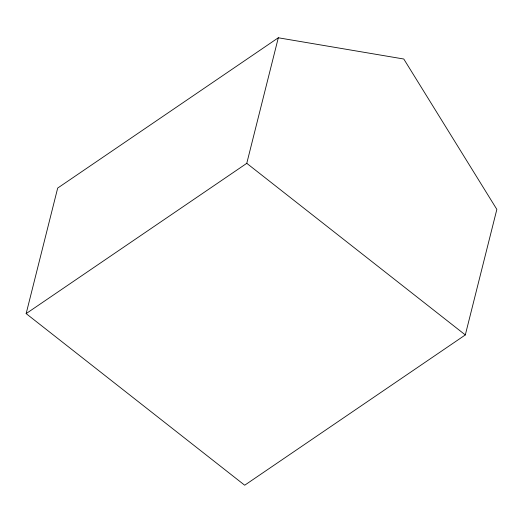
<?xml version="1.0" encoding="UTF-8"?>
<svg xmlns="http://www.w3.org/2000/svg" width="523" height="523" viewBox="0 0 523 523"><rect width="100%" height="100%" fill="white"/><g stroke="black" fill="none" stroke-linecap="round" stroke-linejoin="round"><path stroke-width="0.78" d="M26.15 313.61L57.687 188.071L278.308 37.78L403.795 59.021L496.85 209.39L465.313 334.929L244.692 485.22L26.15 313.61L246.771 163.326L278.308 37.78M246.771 163.326L465.313 334.929"/></g></svg>
